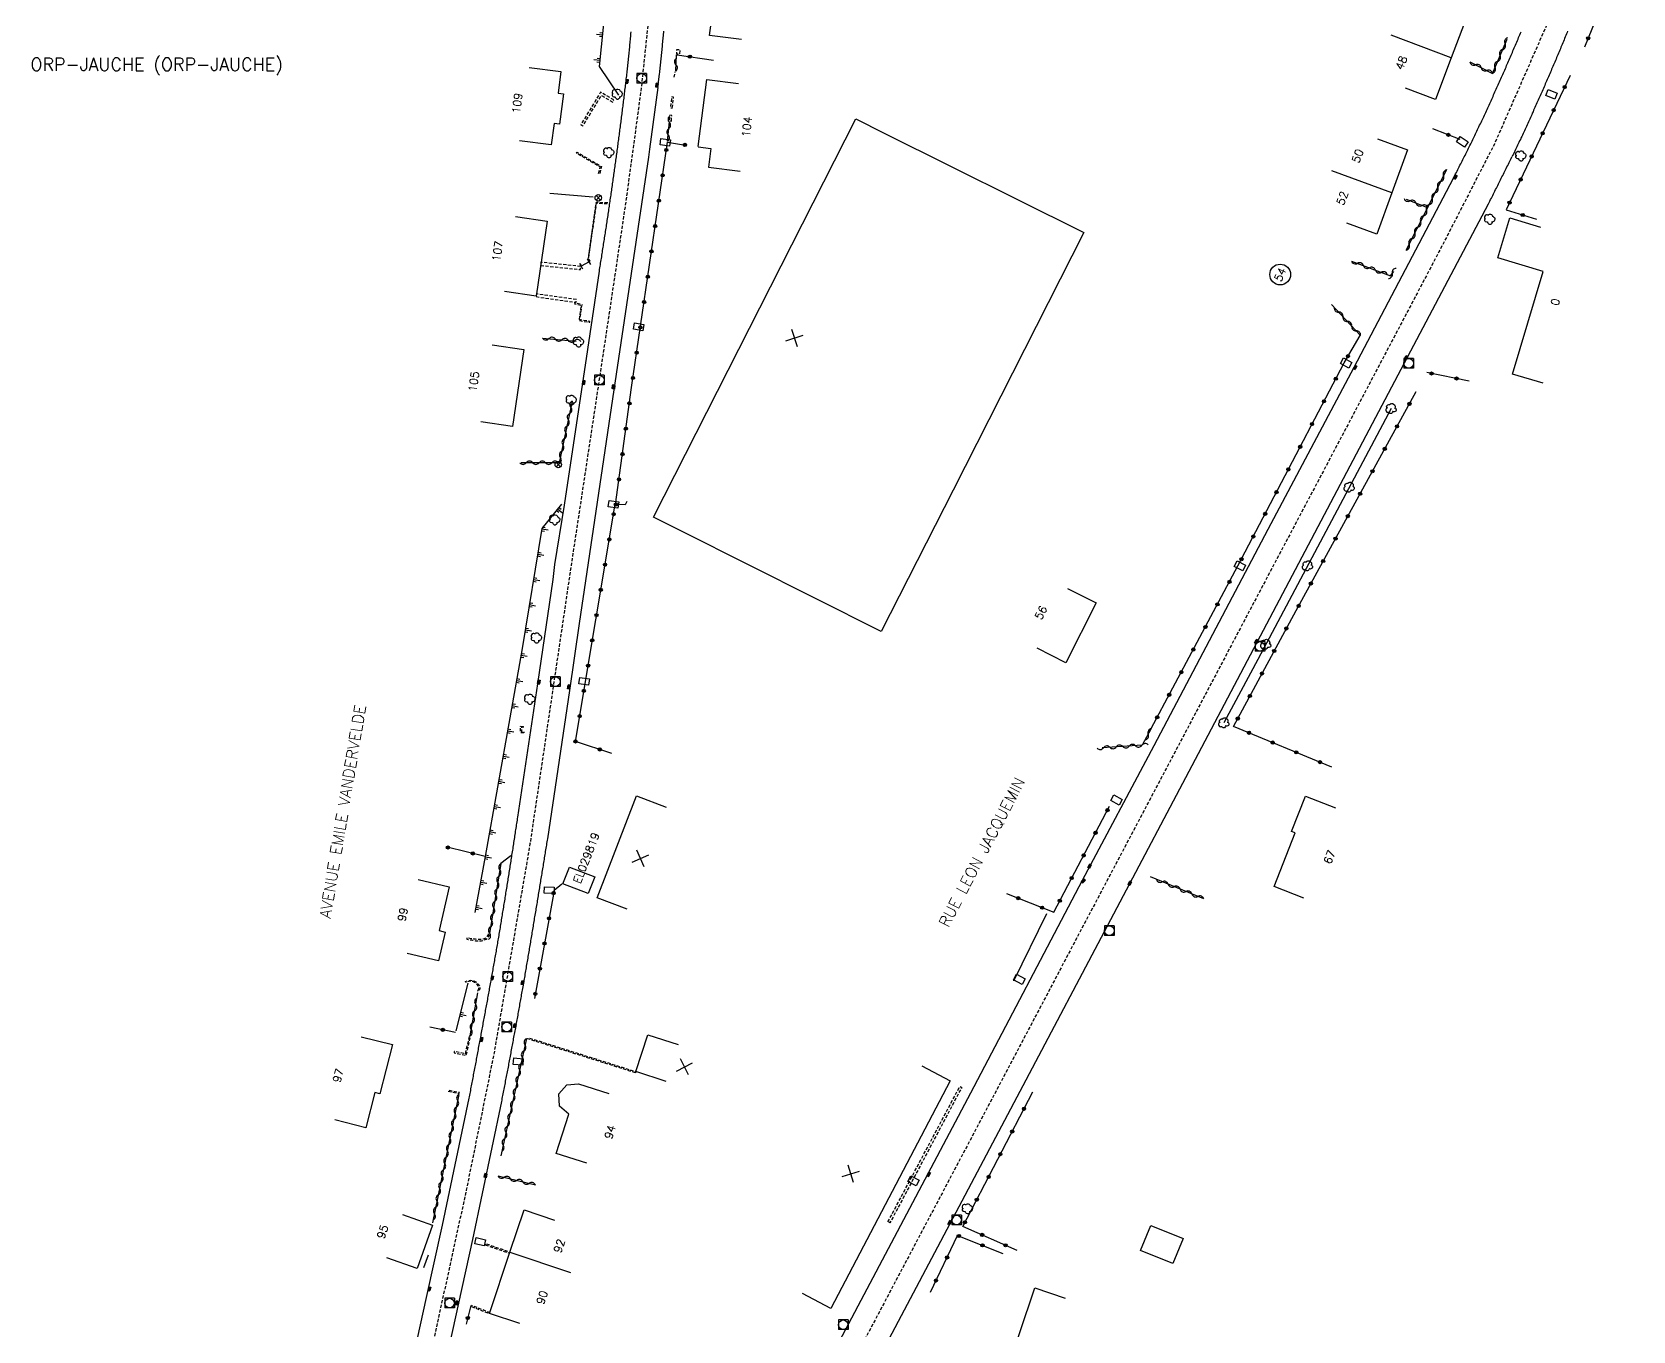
# Model space of a CAD drawing. Header units: millimetres. Extents: x 194000 to 194984, y 155000 to 155959.
# Drawn here: x 194015.9 to 194266, y 155539.6 to 155742.6 of the extents above; entities that cross this region are included whole.
import ezdxf
from ezdxf.enums import TextEntityAlignment as Align

# ---------------------------------------------------------------- set-up
doc = ezdxf.new("R2010")
doc.units = ezdxf.units.MM
doc.linetypes.add('DASHED', pattern=[0.75, 0.5, -0.25])
doc.layers.get('0').update_dxf_attribs({"linetype": 'CONTINUOUS'})
for name, color, linetype in [('W0001', 6, 'DASHED'), ('W0008', 7, 'CONTINUOUS'), ('W0017', 7, 'CONTINUOUS'), ('W0100', 7, 'CONTINUOUS'), ('W0105', 7, 'CONTINUOUS'), ('W0112', 1, 'DASHED'), ('W0211', 2, 'CONTINUOUS'), ('W0300', 7, 'CONTINUOUS'), ('W0302', 3, 'CONTINUOUS'), ('W0310', 3, 'CONTINUOUS'), ('W0322', 7, 'CONTINUOUS'), ('W0400', 7, 'CONTINUOUS'), ('W0420', 7, 'CONTINUOUS'), ('W0469', 7, 'CONTINUOUS'), ('W0980', 7, 'CONTINUOUS'), ('W0984', 7, 'CONTINUOUS'), ('W0989', 7, 'CONTINUOUS'), ('W0991', 7, 'CONTINUOUS'), ('W1102', 7, 'CONTINUOUS'), ('W1471', 7, 'CONTINUOUS')]:
    doc.layers.add(name, color=color, linetype=linetype)
doc.styles.get("Standard").update_dxf_attribs({"font": 'romans.shx', "width": 0.85})

# ---------------------------------------------------------------- blocks, each defined once
blk = doc.blocks.new('T400')
for p, q in [((-0.15, 0.3), (0.15, 0.3)), ((-0.15, -0.25), (-0.15, 0.3)), ((-0.15, 0.15), (0.15, 0.15)), ((-0.15, 0), (0.15, 0)), ((0.15, 0.3), (0.15, -0.25)), ((-0.15, -0.15), (0.15, -0.15)), ((-0.15, -0.25), (-0.15, -0.3)), ((-0.15, -0.3), (0.15, -0.3)), ((0.15, -0.3), (0.15, -0.25))]:
    blk.add_line(p, q)
blk = doc.blocks.new('T420')
for p, q in [((0.75, 0.75), (-0.75, 0.75)), ((-0.75, 0.75), (-0.75, -0.75)), ((0.75, 0.75), (0.75, -0.75)), ((0.75, -0.75), (-0.75, -0.75))]:
    blk.add_line(p, q)
blk.add_ellipse((0, 0), major_axis=(-0.53, 0.53), ratio=1, start_param=3.926991, end_param=10.210176)
blk = doc.blocks.new('T300')
for p, q in [((-0.8, 0.51), (-0.86, 0.34)), ((-0.86, 0.34), (-0.86, 0.17)), ((-0.86, 0.17), (-0.74, 0.06)), ((-0.69, 0.63), (-0.8, 0.51)), ((-0.8, -0.06), (-0.74, 0.06)), ((-0.74, 0.06), (-0.69, 0.11)), ((-0.57, 0.69), (-0.69, 0.63)), ((-0.46, 0.69), (-0.57, 0.69)), ((-0.29, 0.63), (-0.46, 0.69)), ((-0.29, 0.63), (-0.17, 0.74)), ((-0.23, 0.57), (-0.29, 0.63)), ((-0.17, 0.74), (-0.06, 0.8)), ((-0.06, 0.8), (0.06, 0.8)), ((0.06, 0.8), (0.23, 0.74)), ((0.23, 0.74), (0.34, 0.63)), ((0.34, 0.63), (0.4, 0.51)), ((0.46, 0.46), (0.34, 0.46)), ((0.4, 0.51), (0.4, 0.46)), ((0.57, 0.4), (0.46, 0.46)), ((0.57, 0.4), (0.69, 0.29)), ((0.69, 0.29), (0.74, 0.17)), ((0.74, 0.06), (0.69, -0.17)), ((0.74, 0.17), (0.74, 0.06)), ((-0.8, -0.17), (-0.8, -0.06)), ((-0.8, -0.23), (-0.8, -0.17)), ((-0.74, -0.34), (-0.8, -0.23)), ((-0.69, -0.4), (-0.74, -0.34)), ((-0.51, -0.46), (-0.69, -0.4)), ((-0.4, -0.46), (-0.51, -0.46)), ((-0.4, -0.46), (-0.34, -0.46)), ((-0.34, -0.46), (-0.34, -0.4)), ((-0.34, -0.51), (-0.34, -0.46)), ((-0.29, -0.63), (-0.34, -0.51)), ((-0.17, -0.74), (-0.29, -0.63)), ((-0.06, -0.8), (-0.17, -0.74)), ((0.06, -0.8), (-0.06, -0.8)), ((0.17, -0.74), (0.06, -0.8)), ((0.23, -0.69), (0.17, -0.74)), ((0.29, -0.46), (0.23, -0.46)), ((0.29, -0.63), (0.23, -0.69)), ((0.46, -0.4), (0.29, -0.46)), ((0.34, -0.51), (0.29, -0.63)), ((0.34, -0.51), (0.34, -0.46)), ((0.57, -0.34), (0.46, -0.4)), ((0.63, -0.29), (0.57, -0.34)), ((0.69, -0.17), (0.63, -0.29))]:
    blk.add_line(p, q)
blk = doc.blocks.new('t105o')
for p, q in [((-0.5, 0), (0.5, 0)), ((0.5, 0), (0.2, 0.1)), ((0.5, 0), (0.2, -0.1))]:
    blk.add_line(p, q)
blk = doc.blocks.new('t322o')
at = {"color": 0, "linetype": 'Continuous'}
for radius in [0.25, 0.15]:
    blk.add_circle((0, 0), radius, dxfattribs=at)
blk = doc.blocks.new('t310o')
at = {"color": 0, "linetype": 'Continuous'}
for centre, start, end in [((-0.5, 0.38), 216.8699, 323.1304), ((0.5, -0.37), 36.8699, 143.1303)]:
    blk.add_arc(centre, 0.625, start, end, dxfattribs=at)
blk = doc.blocks.new('t991o')
at = {"color": 0, "linetype": 'Continuous'}
for p, q in [((-1, 1), (1, -1)), ((-1, -1), (1, 1))]:
    blk.add_line(p, q, dxfattribs=at)
blk = doc.blocks.new('t211o')
at = {"color": 0, "linetype": 'Continuous'}
for p, q in [((-0.29, 0.5), (-0.29, 0)), ((0, 1), (0, 0)), ((0.29, 0.5), (0.29, 0))]:
    blk.add_line(p, q, dxfattribs=at)
blk = doc.blocks.new('T1471')
at = {"color": 0, "linetype": 'Continuous', "flags": 128}
blk.add_lwpolyline([(-0.75, -0.5), (-0.75, 0.5), (0.75, 0.5), (0.75, -0.5), (-0.75, -0.5)], dxfattribs=at)
blk = doc.blocks.new('T469')
at = {"color": 0, "linetype": 'Continuous', "flags": 128}
for points in [[(-0.35, 0.35), (0.35, -0.35)], [(-0.35, -0.35), (0.35, 0.35)]]:
    blk.add_lwpolyline(points, dxfattribs=at)
at = {"color": 0, "linetype": 'Continuous'}
blk.add_circle((0, 0), 0.5, dxfattribs=at)

msp = doc.modelspace()

# ---------------------------------------------------------------- linework, layer by layer
at = {"layer": 'W0001', "flags": 128}
for points in [[(194114.97, 155834.21), (194115.06, 155807.56), (194114.33, 155782.13), (194113.16, 155757.04), (194112.27, 155745.54), (194111.08, 155734.02), (194108.65, 155716.13), (194105.28, 155693.56), (194100.07, 155659.06), (194093.67, 155615.71), (194088.06, 155583.07), (194083.71, 155561.6), (194079.33, 155541.49), (194074.26, 155518.37), (194070.07, 155499.68), (194065.74, 155480.15), (194063.26, 155468.81), (194061.68, 155459.19), (194060.98, 155451.22), (194060.85, 155441.14), (194061.33, 155428.28), (194062.07, 155411.5), (194063.49, 155405.24)], [(194265.99, 155783.45), (194260.37, 155765.12), (194257.36, 155756.24), (194253.18, 155745.22), (194244.34, 155725.07), (194235.68, 155708.23), (194221.07, 155680.51), (194210.3, 155660.15), (194193.42, 155628.16), (194179.31, 155601.44), (194168.76, 155581.41), (194156.34, 155557.91), (194142.82, 155532.33), (194132.17, 155512.17), (194123.11, 155494.99), (194111.13, 155472.27), (194102.04, 155455.05), (194092.89, 155437.74), (194085.87, 155424.48), (194078.93, 155411.25)]]:
    msp.add_lwpolyline(points, dxfattribs=at)
at = {"layer": 'W0008', "flags": 128}
for points in [[(194109.43, 155742.6), (194109.4, 155742.36), (194109.38, 155742.11), (194109.36, 155741.86), (194109.33, 155741.62), (194109.31, 155741.37), (194109.29, 155741.13), (194109.27, 155740.88), (194109.24, 155740.63), (194109.22, 155740.39), (194109.2, 155740.14), (194109.17, 155739.9), (194109.15, 155739.65), (194109.12, 155739.4), (194109.1, 155739.16), (194109.08, 155738.91), (194109.05, 155738.67), (194109.03, 155738.42), (194109, 155738.17), (194108.98, 155737.93), (194108.95, 155737.68), (194108.92, 155737.44), (194108.9, 155737.19), (194108.87, 155736.94), (194108.84, 155736.7), (194108.82, 155736.45), (194108.79, 155736.21), (194108.76, 155735.96), (194108.73, 155735.72), (194108.7, 155735.47), (194108.67, 155735.23), (194108.64, 155734.98), (194108.62, 155734.73), (194108.59, 155734.48), (194108.56, 155734.23), (194108.52, 155733.98), (194108.49, 155733.73), (194108.46, 155733.48), (194108.43, 155733.24), (194108.4, 155732.99), (194108.37, 155732.74), (194108.34, 155732.49), (194108.31, 155732.24), (194108.28, 155731.99), (194108.25, 155731.75), (194108.22, 155731.5), (194108.19, 155731.25), (194108.16, 155731), (194108.13, 155730.75), (194108.09, 155730.5), (194108.06, 155730.25), (194108.03, 155730.01), (194108, 155729.76), (194107.97, 155729.51), (194107.94, 155729.26), (194107.91, 155729.01), (194107.87, 155728.76), (194107.84, 155728.52), (194107.81, 155728.27), (194107.78, 155728.02), (194107.74, 155727.77), (194107.71, 155727.52), (194107.68, 155727.27), (194107.65, 155727.03), (194107.62, 155726.78), (194107.58, 155726.53), (194107.55, 155726.28), (194107.52, 155726.03), (194107.48, 155725.78), (194107.45, 155725.54), (194107.42, 155725.29), (194107.39, 155725.04), (194107.35, 155724.79), (194107.32, 155724.54), (194107.29, 155724.3), (194107.25, 155724.05), (194107.22, 155723.8), (194107.18, 155723.55), (194107.15, 155723.3), (194107.12, 155723.05), (194107.08, 155722.81), (194107.05, 155722.56), (194107.02, 155722.31), (194106.98, 155722.06), (194106.95, 155721.81), (194106.91, 155721.57), (194106.88, 155721.32), (194106.84, 155721.07), (194106.81, 155720.82), (194106.77, 155720.57), (194106.74, 155720.33), (194106.7, 155720.08), (194106.67, 155719.83), (194106.64, 155719.58), (194106.6, 155719.33), (194106.56, 155719.09), (194106.53, 155718.84), (194106.49, 155718.59), (194106.46, 155718.34), (194106.42, 155718.09), (194106.39, 155717.85), (194106.35, 155717.6), (194106.32, 155717.35), (194106.28, 155717.1), (194106.24, 155716.86), (194106.21, 155716.61), (194106.17, 155716.36), (194106.14, 155716.11), (194106.1, 155715.86), (194106.06, 155715.62), (194106.03, 155715.37), (194105.99, 155715.12), (194105.95, 155714.87), (194105.92, 155714.63), (194105.88, 155714.38), (194105.84, 155714.13), (194105.81, 155713.88), (194105.77, 155713.64), (194105.73, 155713.39), (194105.7, 155713.14), (194105.66, 155712.89), (194105.62, 155712.64), (194105.58, 155712.4), (194105.55, 155712.15), (194105.51, 155711.9), (194105.47, 155711.65), (194105.43, 155711.41), (194105.4, 155711.16), (194105.36, 155710.91), (194105.32, 155710.66), (194105.28, 155710.42), (194105.24, 155710.17), (194105.21, 155709.92), (194105.17, 155709.67), (194105.13, 155709.43), (194105.09, 155709.18), (194105.05, 155708.93), (194105.01, 155708.68), (194104.97, 155708.44), (194104.94, 155708.19), (194104.9, 155707.94), (194104.86, 155707.69), (194104.82, 155707.45), (194104.78, 155707.2), (194104.74, 155706.95), (194104.7, 155706.71), (194104.66, 155706.46), (194104.62, 155706.21), (194104.58, 155705.96), (194104.54, 155705.72), (194104.5, 155705.47), (194104.46, 155705.22), (194102.67, 155692.99), (194099, 155668.62), (194097.49, 155659.39), (194097.26, 155657.02), (194094.83, 155640.75), (194091.72, 155619.91), (194091.68, 155619.67), (194091.65, 155619.42), (194091.61, 155619.17), (194091.57, 155618.92), (194091.53, 155618.68), (194091.5, 155618.43), (194091.46, 155618.18), (194091.42, 155617.94), (194091.38, 155617.69), (194091.35, 155617.44), (194091.31, 155617.19), (194091.27, 155616.95), (194091.23, 155616.7), (194091.2, 155616.45), (194091.16, 155616.21), (194091.12, 155615.96), (194091.08, 155615.71), (194091.04, 155615.47), (194091, 155615.22), (194090.97, 155614.97), (194090.93, 155614.72), (194090.89, 155614.48), (194090.85, 155614.23), (194090.81, 155613.98), (194090.77, 155613.74), (194090.74, 155613.49), (194090.7, 155613.24), (194090.66, 155613), (194090.62, 155612.75), (194090.58, 155612.5), (194090.54, 155612.25), (194090.5, 155612.01), (194090.46, 155611.76), (194090.43, 155611.51), (194090.39, 155611.27), (194090.35, 155611.02), (194090.31, 155610.77), (194090.27, 155610.53), (194090.23, 155610.28), (194090.19, 155610.03), (194090.15, 155609.79), (194090.11, 155609.54), (194090.07, 155609.29), (194090.03, 155609.04), (194089.99, 155608.8), (194089.95, 155608.55), (194089.91, 155608.3), (194089.87, 155608.06), (194089.84, 155607.81), (194089.8, 155607.56), (194089.76, 155607.32), (194089.72, 155607.07), (194089.68, 155606.82), (194089.64, 155606.58), (194089.6, 155606.33), (194089.56, 155606.08), (194089.51, 155605.84), (194089.47, 155605.59), (194089.43, 155605.34), (194089.39, 155605.1), (194089.35, 155604.85), (194089.31, 155604.6), (194089.27, 155604.36), (194089.23, 155604.11), (194089.19, 155603.86), (194089.15, 155603.62), (194089.11, 155603.37), (194089.07, 155603.12), (194089.03, 155602.88), (194088.99, 155602.63), (194088.95, 155602.38), (194088.91, 155602.14), (194088.86, 155601.89), (194088.82, 155601.64), (194088.78, 155601.4), (194088.74, 155601.15), (194088.7, 155600.91), (194088.66, 155600.66), (194088.62, 155600.42), (194088.58, 155600.18), (194088.54, 155599.93), (194088.49, 155599.69), (194088.45, 155599.45), (194088.41, 155599.2), (194088.37, 155598.96), (194088.32, 155598.72), (194088.28, 155598.48), (194088.24, 155598.23), (194088.2, 155597.99), (194088.15, 155597.75), (194088.11, 155597.5), (194088.07, 155597.26), (194088.02, 155597.02), (194087.98, 155596.78), (194087.94, 155596.53), (194087.89, 155596.29), (194087.85, 155596.05), (194087.81, 155595.8), (194087.76, 155595.56), (194087.72, 155595.32), (194087.67, 155595.08), (194087.63, 155594.83), (194087.59, 155594.59), (194087.54, 155594.34), (194087.5, 155594.1), (194087.45, 155593.85), (194087.41, 155593.61), (194087.36, 155593.36), (194087.32, 155593.12), (194087.28, 155592.87), (194087.23, 155592.63), (194087.19, 155592.38), (194087.14, 155592.14), (194087.1, 155591.89), (194087.05, 155591.65), (194087.01, 155591.4), (194086.96, 155591.16), (194086.92, 155590.91), (194086.87, 155590.67), (194086.83, 155590.42), (194086.78, 155590.18), (194086.74, 155589.93), (194086.69, 155589.69), (194086.65, 155589.44), (194086.6, 155589.2), (194086.56, 155588.95), (194086.51, 155588.71), (194086.47, 155588.46), (194086.42, 155588.22), (194086.38, 155587.97), (194086.33, 155587.73), (194086.29, 155587.48), (194086.24, 155587.24), (194086.2, 155586.99), (194086.15, 155586.75), (194086.11, 155586.5), (194086.06, 155586.26), (194086.01, 155586.01), (194085.97, 155585.77), (194085.92, 155585.52), (194085.88, 155585.28), (194085.83, 155585.03), (194085.79, 155584.79), (194085.74, 155584.54), (194085.7, 155584.3), (194085.65, 155584.05), (194085.6, 155583.81), (194085.56, 155583.56), (194085.51, 155583.32), (194085.47, 155583.07), (194085.42, 155582.83), (194085.38, 155582.58), (194085.33, 155582.34), (194085.28, 155582.09), (194085.24, 155581.85), (194085.19, 155581.6), (194085.15, 155581.36), (194085.1, 155581.11), (194085.05, 155580.87), (194085.01, 155580.62), (194084.96, 155580.38), (194084.91, 155580.13), (194084.87, 155579.89), (194084.82, 155579.64), (194084.78, 155579.4), (194084.73, 155579.15), (194084.68, 155578.91), (194084.64, 155578.67), (194084.59, 155578.42), (194084.54, 155578.18), (194084.5, 155577.93), (194084.45, 155577.69), (194084.4, 155577.44), (194084.36, 155577.2), (194084.31, 155576.95), (194084.26, 155576.71), (194084.22, 155576.46), (194084.17, 155576.22), (194084.12, 155575.97), (194079.97, 155556.15), (194077.44, 155544.83), (194069.65, 155509.29)], [(194113.64, 155733.9), (194113.91, 155736.02), (194113.94, 155736.26), (194113.96, 155736.51), (194113.99, 155736.76), (194114.02, 155737.01), (194114.04, 155737.26), (194114.07, 155737.5), (194114.1, 155737.75), (194114.12, 155738), (194114.15, 155738.25), (194114.17, 155738.5), (194114.2, 155738.74), (194114.22, 155738.99), (194114.25, 155739.24), (194114.27, 155739.49), (194114.3, 155739.74), (194114.32, 155739.99), (194114.35, 155740.23), (194114.37, 155740.48), (194114.4, 155740.73), (194114.42, 155740.98), (194114.45, 155741.23), (194114.47, 155741.48), (194114.5, 155741.72), (194114.52, 155741.97), (194114.54, 155742.22), (194114.57, 155742.47), (194114.59, 155742.72)], [(194133.17, 155521.21), (194143.02, 155539.9), (194162.55, 155576.82), (194180.01, 155610.03), (194191.17, 155631.11), (194208.99, 155664.9), (194222.43, 155690.22), (194237.93, 155719.75), (194238.05, 155719.97), (194238.16, 155720.19), (194238.28, 155720.41), (194238.39, 155720.63), (194238.51, 155720.85), (194238.62, 155721.07), (194238.73, 155721.29), (194238.85, 155721.52), (194238.96, 155721.74), (194239.07, 155721.96), (194239.19, 155722.18), (194239.3, 155722.4), (194239.41, 155722.63), (194239.52, 155722.85), (194239.63, 155723.07), (194239.75, 155723.29), (194239.86, 155723.52), (194239.97, 155723.74), (194240.08, 155723.96), (194240.19, 155724.18), (194240.3, 155724.41), (194240.41, 155724.63), (194240.52, 155724.85), (194240.63, 155725.08), (194240.74, 155725.3), (194240.85, 155725.52), (194240.96, 155725.75), (194241.07, 155725.97), (194241.17, 155726.2), (194241.28, 155726.42), (194241.39, 155726.64), (194241.5, 155726.87), (194241.61, 155727.09), (194241.71, 155727.32), (194241.82, 155727.54), (194241.93, 155727.77), (194242.03, 155727.99), (194242.14, 155728.22), (194242.25, 155728.44), (194242.35, 155728.67), (194242.46, 155728.89), (194242.56, 155729.12), (194242.67, 155729.34), (194242.77, 155729.57), (194242.88, 155729.79), (194242.98, 155730.02), (194243.09, 155730.25), (194243.19, 155730.47), (194243.29, 155730.7), (194243.4, 155730.92), (194243.5, 155731.15), (194243.6, 155731.38), (194243.71, 155731.61), (194243.81, 155731.83), (194243.91, 155732.06), (194244.02, 155732.29), (194244.12, 155732.52), (194244.22, 155732.75), (194244.32, 155732.97), (194244.43, 155733.2), (194244.53, 155733.43), (194244.63, 155733.66), (194244.73, 155733.89), (194244.84, 155734.12), (194244.94, 155734.34), (194245.04, 155734.57), (194245.14, 155734.8), (194245.24, 155735.03), (194245.34, 155735.26), (194245.45, 155735.49), (194245.55, 155735.72), (194245.65, 155735.94), (194245.75, 155736.17), (194245.85, 155736.4), (194245.95, 155736.63), (194246.05, 155736.86), (194246.15, 155737.09), (194246.25, 155737.32), (194246.35, 155737.55), (194246.45, 155737.78), (194246.55, 155738.01), (194246.65, 155738.24), (194246.75, 155738.47), (194246.85, 155738.7), (194246.95, 155738.93), (194247.05, 155739.16), (194247.14, 155739.39), (194247.24, 155739.62), (194247.34, 155739.85), (194247.44, 155740.08), (194247.54, 155740.31), (194247.64, 155740.54), (194247.73, 155740.77), (194247.83, 155741), (194247.93, 155741.23), (194248.03, 155741.46), (194248.12, 155741.69), (194248.22, 155741.92), (194248.32, 155742.15), (194248.41, 155742.38), (194248.51, 155742.61)], [(194255.78, 155742.72), (194255.69, 155742.49), (194255.59, 155742.26), (194255.5, 155742.03), (194255.41, 155741.8), (194255.31, 155741.57), (194255.22, 155741.34), (194255.12, 155741.11), (194255.02, 155740.87), (194254.93, 155740.64), (194254.83, 155740.41), (194254.74, 155740.18), (194254.64, 155739.95), (194254.55, 155739.72), (194254.45, 155739.49), (194254.35, 155739.26), (194254.26, 155739.03), (194254.16, 155738.8), (194254.06, 155738.57), (194253.96, 155738.34), (194253.87, 155738.11), (194253.77, 155737.88), (194253.67, 155737.65), (194253.57, 155737.42), (194253.48, 155737.19), (194253.38, 155736.96), (194253.28, 155736.74), (194253.18, 155736.51), (194253.08, 155736.28), (194252.98, 155736.05), (194252.88, 155735.82), (194252.78, 155735.59), (194252.69, 155735.36), (194252.59, 155735.13), (194252.49, 155734.9), (194252.39, 155734.67), (194252.29, 155734.45), (194252.19, 155734.22), (194252.09, 155733.99), (194251.99, 155733.76), (194251.89, 155733.53), (194251.79, 155733.3), (194251.69, 155733.07), (194251.58, 155732.85), (194251.48, 155732.62), (194251.38, 155732.39), (194251.28, 155732.16), (194251.18, 155731.93), (194251.08, 155731.71), (194250.98, 155731.48), (194250.88, 155731.25), (194250.77, 155731.02), (194250.67, 155730.79), (194250.57, 155730.57), (194250.47, 155730.34), (194250.37, 155730.11), (194250.26, 155729.88), (194250.16, 155729.65), (194250.06, 155729.43), (194249.96, 155729.2), (194249.85, 155728.97), (194249.75, 155728.74), (194249.65, 155728.52), (194249.55, 155728.29), (194249.44, 155728.06), (194249.34, 155727.83), (194249.24, 155727.6), (194249.13, 155727.37), (194249.03, 155727.15), (194248.92, 155726.92), (194248.81, 155726.69), (194248.71, 155726.46), (194248.6, 155726.23), (194248.49, 155726), (194248.39, 155725.78), (194248.28, 155725.55), (194248.17, 155725.32), (194248.06, 155725.09), (194247.95, 155724.87), (194247.85, 155724.64), (194247.74, 155724.41), (194247.63, 155724.19), (194247.52, 155723.96), (194247.41, 155723.73), (194247.3, 155723.51), (194247.18, 155723.28), (194247.07, 155723.06)], [(194113.63, 155733.9), (194112.34, 155724.24), (194112.18, 155723.04), (194106.79, 155686.65), (194101.37, 155650.15), (194099.83, 155639.7), (194096.4, 155616.53), (194096.36, 155616.28), (194096.32, 155616.04), (194096.27, 155615.79), (194096.23, 155615.54), (194096.19, 155615.29), (194096.15, 155615.04), (194096.11, 155614.79), (194096.07, 155614.54), (194096.03, 155614.29), (194095.99, 155614.05), (194095.95, 155613.8), (194095.91, 155613.55), (194095.87, 155613.3), (194095.83, 155613.05), (194095.79, 155612.8), (194095.75, 155612.55), (194095.71, 155612.31), (194095.67, 155612.06), (194095.63, 155611.81), (194095.58, 155611.56), (194095.54, 155611.31), (194095.5, 155611.06), (194095.46, 155610.81), (194095.42, 155610.57), (194095.38, 155610.32), (194095.34, 155610.07), (194095.3, 155609.82), (194095.26, 155609.57), (194095.22, 155609.32), (194095.18, 155609.07), (194095.14, 155608.83), (194095.09, 155608.58), (194095.05, 155608.33), (194095.01, 155608.08), (194094.97, 155607.83), (194094.93, 155607.58), (194094.89, 155607.33), (194094.85, 155607.09), (194094.81, 155606.84), (194094.77, 155606.59), (194094.72, 155606.34), (194094.68, 155606.09), (194094.64, 155605.84), (194094.6, 155605.59), (194094.56, 155605.35), (194094.52, 155605.1), (194094.48, 155604.85), (194094.44, 155604.6), (194094.39, 155604.35), (194094.35, 155604.1), (194094.31, 155603.85), (194094.27, 155603.61), (194094.23, 155603.36), (194094.19, 155603.11), (194094.15, 155602.86), (194094.1, 155602.61), (194094.06, 155602.36), (194094.02, 155602.11), (194093.98, 155601.86), (194093.94, 155601.61), (194093.9, 155601.36), (194093.86, 155601.11), (194093.81, 155600.86), (194093.77, 155600.61), (194093.73, 155600.36), (194093.69, 155600.11), (194093.65, 155599.86), (194093.61, 155599.61), (194093.57, 155599.36), (194093.52, 155599.11), (194093.48, 155598.87), (194093.44, 155598.62), (194093.4, 155598.37), (194093.36, 155598.12), (194093.32, 155597.87), (194093.27, 155597.62), (194093.23, 155597.37), (194093.19, 155597.12), (194093.15, 155596.87), (194093.1, 155596.62), (194093.06, 155596.37), (194093.02, 155596.12), (194092.98, 155595.87), (194092.93, 155595.62), (194092.89, 155595.37), (194092.85, 155595.12), (194092.8, 155594.87), (194092.76, 155594.62), (194092.72, 155594.37), (194092.67, 155594.12), (194092.63, 155593.88), (194092.59, 155593.63), (194092.54, 155593.38), (194092.5, 155593.13), (194092.45, 155592.89), (194092.41, 155592.64), (194092.37, 155592.4), (194092.32, 155592.15), (194092.28, 155591.9), (194092.24, 155591.66), (194092.19, 155591.41), (194092.15, 155591.17), (194092.1, 155590.92), (194092.06, 155590.68), (194092.01, 155590.43), (194091.97, 155590.18), (194091.92, 155589.94), (194091.88, 155589.69), (194091.84, 155589.45), (194091.79, 155589.2), (194091.75, 155588.95), (194091.7, 155588.71), (194091.66, 155588.46), (194091.61, 155588.22), (194091.57, 155587.97), (194091.52, 155587.73), (194091.48, 155587.48), (194091.43, 155587.23), (194091.39, 155586.99), (194091.34, 155586.74), (194091.3, 155586.5), (194091.25, 155586.25), (194091.21, 155586.01), (194091.16, 155585.76), (194091.12, 155585.52), (194091.07, 155585.27), (194091.02, 155585.02), (194090.98, 155584.78), (194090.93, 155584.53), (194090.89, 155584.29), (194090.84, 155584.04), (194090.8, 155583.8), (194090.75, 155583.55), (194090.7, 155583.31), (194090.66, 155583.06), (194090.61, 155582.81), (194090.57, 155582.57), (194090.52, 155582.32), (194090.47, 155582.08), (194090.43, 155581.83), (194090.38, 155581.59), (194090.33, 155581.34), (194090.29, 155581.1), (194090.24, 155580.85), (194090.19, 155580.6), (194090.15, 155580.36), (194090.1, 155580.11), (194090.05, 155579.87), (194090.01, 155579.62), (194089.96, 155579.38), (194089.91, 155579.13), (194089.87, 155578.89), (194089.82, 155578.64), (194089.77, 155578.4), (194089.73, 155578.15), (194089.68, 155577.91), (194089.63, 155577.66), (194089.58, 155577.42), (194089.54, 155577.17), (194089.49, 155576.92), (194089.44, 155576.68), (194089.39, 155576.43), (194089.35, 155576.19), (194089.3, 155575.94), (194089.25, 155575.7), (194089.2, 155575.45), (194084.7, 155553.89), (194082.49, 155543.95), (194071.96, 155496.03)], [(194149.34, 155537.5), (194170.73, 155577.96), (194198.11, 155629.83), (194207.3, 155647.24), (194230.31, 155690.87), (194243.42, 155715.72), (194243.53, 155715.94), (194243.64, 155716.16), (194243.75, 155716.38), (194243.86, 155716.6), (194243.97, 155716.83), (194244.08, 155717.05), (194244.2, 155717.27), (194244.31, 155717.49), (194244.42, 155717.72), (194244.53, 155717.94), (194244.64, 155718.16), (194244.75, 155718.38), (194244.86, 155718.6), (194244.97, 155718.83), (194245.08, 155719.05), (194245.19, 155719.27), (194245.3, 155719.49), (194245.41, 155719.72), (194245.52, 155719.94), (194245.64, 155720.16), (194245.75, 155720.38), (194245.86, 155720.61), (194245.97, 155720.83), (194246.08, 155721.05), (194246.19, 155721.27), (194246.3, 155721.49), (194246.41, 155721.72), (194246.52, 155721.94), (194246.63, 155722.16), (194246.74, 155722.38), (194246.85, 155722.61), (194246.97, 155722.83), (194247.08, 155723.05)]]:
    msp.add_lwpolyline(points, dxfattribs=at)
at = {"layer": 'W0017', "flags": 128}
msp.add_lwpolyline([(194077.74, 155551.47), (194077.05, 155549.46)], dxfattribs=at)
at = {"layer": 'W0100', "flags": 128}
for points in [[(194126.7, 155741.39), (194121.74, 155742.04), (194122.66, 155748.98), (194123.58, 155756.1), (194128.54, 155755.46)], [(194235.38, 155746.87), (194240.06, 155745.11), (194237.59, 155738.55), (194235.12, 155732.01), (194230.44, 155733.78)], [(194093.54, 155737.03), (194098.49, 155736.38), (194098.05, 155733.02), (194098.92, 155732.91), (194098.3, 155728.15), (194097.43, 155728.27), (194096.99, 155724.93), (194092.04, 155725.58)], [(194119.94, 155724.68), (194121.29, 155735.16), (194126.25, 155734.52)], [(194117.43, 155664.52), (194112.97, 155666.79), (194144.56, 155729.03), (194149.02, 155726.77)], [(194119.93, 155724.65), (194121.93, 155724.38), (194121.57, 155721.43), (194126.53, 155720.81)], [(194226.08, 155725.88), (194230.78, 155724.17), (194228.32, 155717.44), (194225.97, 155711.01), (194221.28, 155712.72)], [(194091.41, 155713.73), (194096.35, 155713.01), (194094.64, 155701.32), (194089.7, 155702.05)], [(194251.94, 155687.69), (194247.15, 155689.12), (194251.94, 155705.15), (194244.87, 155707.27), (194246.74, 155713.53), (194251.54, 155712.1)], [(194102.93, 155706.68), (194101.69, 155705.96)], [(194087.77, 155693.67), (194092.71, 155692.95), (194090.95, 155680.93), (194086, 155681.66)], [(194177.63, 155655.62), (194182.1, 155653.37), (194177.38, 155644.02), (194172.92, 155646.28)], [(194108.83, 155605.51), (194104.16, 155607.31), (194110.3, 155623.25), (194114.97, 155621.46)], [(194214.56, 155607.22), (194209.91, 155609.05), (194213.23, 155617.46), (194212.66, 155617.68), (194214.84, 155623.19), (194219.49, 155621.35)], [(194076.2, 155610.14), (194081.06, 155609), (194079.46, 155602.18), (194080.41, 155601.93), (194079.37, 155597.47), (194074.5, 155598.61)], [(194067.32, 155585.58), (194072.17, 155584.36), (194070.23, 155576.66), (194069.44, 155576.86), (194068.05, 155571.38), (194063.21, 155572.6)], [(194114.97, 155578.6), (194110.21, 155580.14), (194112.07, 155585.91), (194116.83, 155584.37)], [(194154.9, 155581.04), (194159.33, 155578.72), (194140.69, 155543.15), (194136.26, 155545.47)], [(194102.55, 155565.84), (194097.78, 155567.36), (194099.73, 155573.49), (194098.29, 155574.75), (194098.19, 155576.67), (194099.43, 155578.1), (194101.23, 155578.25), (194105.99, 155576.74)], [(194073.74, 155557.82), (194078.44, 155556.14), (194076.04, 155549.39), (194071.33, 155551.07)], [(194092.1, 155540.78), (194087.35, 155542.36), (194090.53, 155551.93), (194092.78, 155558.55), (194097.51, 155556.94)], [(194172.42, 155530.33), (194167.68, 155531.93), (194172.53, 155546.34), (194177.27, 155544.75)]]:
    msp.add_lwpolyline(points, dxfattribs=at)
at = {"layer": 'W0100'}
for points in [[(194149.02, 155726.77), (194180.22, 155711.24), (194159.78, 155671)], [(194159.78, 155671), (194148.54, 155648.88), (194117.43, 155664.52)], [(194190.65, 155556.12), (194195.7, 155554.06), (194194.11, 155550.15), (194189.06, 155552.21), (194190.65, 155556.12)]]:
    msp.add_lwpolyline(points, dxfattribs=at)
at = {"layer": 'W0100', "flags": 128}
msp.add_lwpolyline([(194099.82, 155612.11), (194103.78, 155610.6), (194102.77, 155607.95), (194098.8, 155609.49)], close=True, dxfattribs=at)
at = {"layer": 'W0112', "flags": 128}
for points in [[(194117.1, 155739.16), (194117.11, 155739.77), (194116.58, 155739.78), (194116.57, 155739.17)], [(194106.77, 155731.95), (194104.69, 155733.16), (194101.64, 155728.11), (194101.95, 155727.93), (194104.82, 155732.66), (194106.59, 155731.63)], [(194115.91, 155730.69), (194116.09, 155732.39), (194115.81, 155732.42), (194115.62, 155730.72)], [(194115.76, 155728.66), (194115.83, 155729.54), (194115.5, 155729.57), (194115.42, 155728.68)], [(194104.4, 155720.47), (194104.62, 155721.48), (194100.93, 155723.63), (194101.02, 155723.78), (194104.82, 155721.57), (194104.58, 155720.43)], [(194105.82, 155715.87), (194103.99, 155715.94), (194102.72, 155707.09), (194102.97, 155706.69), (194103.06, 155706.75), (194102.83, 155707.11), (194104.08, 155715.83), (194105.81, 155715.76)], [(194101.6, 155705.95), (194095.39, 155706.59), (194095.34, 155706.09), (194101.55, 155705.45)], [(194094.63, 155701.22), (194100.88, 155700.34), (194100.93, 155700.76), (194094.69, 155701.64)], [(194100.72, 155700.31), (194100.64, 155700.09), (194101.66, 155699.86), (194101.32, 155697.5), (194103, 155697.22), (194103.03, 155697.35), (194101.47, 155697.61), (194101.81, 155699.97), (194100.82, 155700.18), (194100.85, 155700.26)], [(194092.73, 155633.08), (194092.19, 155633.1), (194092.21, 155634.1), (194092.75, 155634.07), (194092.75, 155633.94), (194092.34, 155633.96), (194092.33, 155633.23), (194092.73, 155633.22)], [(194087.16, 155601.67), (194087.09, 155601.45), (194086.99, 155601.28), (194086.86, 155601.13), (194086.7, 155601), (194086.51, 155600.9), (194086.31, 155600.84), (194086.09, 155600.8), (194085.85, 155600.79), (194085.62, 155600.78), (194085.4, 155600.78), (194085.18, 155600.81), (194084.95, 155600.84), (194084.72, 155600.88), (194084.49, 155600.91), (194084.27, 155600.94), (194084.05, 155600.98), (194083.82, 155601.01), (194083.79, 155600.81), (194084.02, 155600.77), (194084.24, 155600.74), (194084.46, 155600.71), (194084.69, 155600.68), (194084.92, 155600.64), (194085.15, 155600.6), (194085.38, 155600.58), (194085.62, 155600.57), (194085.87, 155600.58), (194086.11, 155600.6), (194086.36, 155600.64), (194086.59, 155600.71), (194086.82, 155600.83), (194087.01, 155600.98), (194087.16, 155601.16), (194087.28, 155601.37), (194087.36, 155601.6)], [(194085.53, 155592.74), (194085.64, 155592.98), (194085.68, 155593.18), (194085.66, 155593.37), (194085.58, 155593.56), (194085.43, 155593.76), (194085.24, 155593.94), (194085.03, 155594.09), (194084.83, 155594.19), (194084.62, 155594.25), (194084.4, 155594.26), (194084.17, 155594.24), (194083.93, 155594.18), (194083.67, 155594.07), (194083.61, 155594.21), (194083.88, 155594.33), (194084.14, 155594.4), (194084.4, 155594.42), (194084.64, 155594.4), (194084.88, 155594.33), (194085.11, 155594.22), (194085.33, 155594.07), (194085.55, 155593.86), (194085.72, 155593.64), (194085.81, 155593.41), (194085.84, 155593.17), (194085.79, 155592.93), (194085.68, 155592.68)], [(194084.15, 155585.63), (194083.56, 155582.91), (194081.85, 155583.28), (194081.81, 155583.09), (194083.71, 155582.68), (194084.34, 155585.59)], [(194110.15, 155579.95), (194093.36, 155585.25), (194093.42, 155585.44), (194110.21, 155580.14)], [(194080.91, 155577.1), (194082.62, 155576.75), (194082.64, 155576.87), (194080.93, 155577.22)], [(194149.6, 155556.67), (194160.83, 155577.85), (194161.13, 155577.68), (194149.91, 155556.5)], [(194086.67, 155553.07), (194090.47, 155551.77), (194090.53, 155551.93), (194086.73, 155553.23)], [(194084.52, 155543.44), (194087.3, 155542.35), (194087.36, 155542.5), (194084.58, 155543.6)]]:
    msp.add_lwpolyline(points, close=True, dxfattribs=at)
msp.add_lwpolyline([(194116.22, 155735.49), (194116.35, 155736.35)], dxfattribs=at)
at = {"layer": 'W0211', "flags": 128}
for points in [[(194107.56, 155732.69), (194104.54, 155737.16)], [(194098.58, 155668.82), (194095.53, 155665), (194092.44, 155646.25), (194086.69, 155613.77), (194085.06, 155605.01)], [(194090.67, 155613.83), (194089.12, 155612.65)], [(194083.94, 155593.94), (194082.08, 155586.52)]]:
    msp.add_lwpolyline(points, dxfattribs=at)
at = {"layer": 'W0302', "flags": 128}
for points in [[(194104.54, 155737.17), (194107.04, 155761.83)], [(194096.76, 155717.39), (194103.54, 155716.83)], [(194202.12, 155634.67), (194207.42, 155644.6), (194228.24, 155683.78)], [(194169.26, 155594.31), (194174.42, 155604.85)]]:
    msp.add_lwpolyline(points, dxfattribs=at)
at = {"layer": 'W0310', "flags": 128}
for points in [[(194240.5, 155737.91), (194244.03, 155736.1), (194246.32, 155741.46)], [(194116.45, 155736.45), (194116.54, 155738.99)], [(194115.16, 155725.49), (194115.46, 155728.56)], [(194230.55, 155708.5), (194233.94, 155715.15), (194236.92, 155721.14)], [(194233.95, 155715.12), (194230.63, 155716.41)], [(194221.99, 155706.78), (194228.1, 155704.48), (194228.63, 155705.16)], [(194223.41, 155695.16), (194218.91, 155699.99)], [(194095.64, 155694.74), (194100.88, 155694.29)], [(194100.25, 155684.91), (194098.24, 155675.27), (194092.28, 155675.27)], [(194190.73, 155633.73), (194189.3, 155631.13), (194183.07, 155630.74)], [(194089.12, 155612.64), (194087.34, 155601.74)], [(194198.92, 155607.13), (194190.63, 155610.56)], [(194084.33, 155585.72), (194085.53, 155592.46)], [(194093.11, 155585.29), (194089.1, 155566.98)], [(194082.57, 155576.57), (194078.44, 155556.51)], [(194088.68, 155563.84), (194094.51, 155562.44)]]:
    msp.add_lwpolyline(points, dxfattribs=at)
at = {"layer": 'W0322', "flags": 128}
for points in [[(194265.73, 155758.27), (194258.41, 155740.18)], [(194116.65, 155738.99), (194122.36, 155738.19)], [(194256.18, 155735.77), (194246.16, 155714.77), (194250.92, 155713.32)], [(194239, 155725.76), (194234.7, 155727.46)], [(194108.8, 155669.21), (194108.53, 155668.72), (194107.03, 155668.75), (194109.55, 155687.04), (194115.14, 155725.36), (194117.96, 155724.91)], [(194209.36, 155668.91), (194220.87, 155690.9), (194223.39, 155695.15)], [(194240.39, 155688.04), (194233.79, 155689.35)], [(194218.94, 155627.73), (194203.59, 155634.08), (194213.36, 155652.19), (194232.11, 155686.4)], [(194106.46, 155629.85), (194100.78, 155631.72), (194103.94, 155650.75), (194106.95, 155668.5)], [(194190.72, 155633.73), (194204.27, 155659.15), (194209.37, 155668.88)], [(194168.09, 155607.97), (194175.49, 155605.04), (194184.22, 155621.62)], [(194086.69, 155613.77), (194080.71, 155615.19)], [(194098.67, 155609.43), (194097.43, 155608.45), (194094.39, 155591.59)], [(194082.01, 155586.27), (194078.04, 155587.07)], [(194169.79, 155552.2), (194161.3, 155555.96), (194172.24, 155577)], [(194156.24, 155545.7), (194160.48, 155554.53), (194167.55, 155551.73)], [(194084.43, 155543.59), (194083.7, 155540.68)]]:
    msp.add_lwpolyline(points, dxfattribs=at)
at = {"layer": 'W1102', "flags": 128}
for points in [[(194237.59, 155738.55), (194228.23, 155742.07)], [(194228.32, 155717.44), (194218.92, 155720.86)], [(194090.53, 155551.93), (194100.02, 155548.78)]]:
    msp.add_lwpolyline(points, dxfattribs=at)
at = {"layer": 'W1102'}
msp.add_circle((194210.87, 155704.68), 1.62, dxfattribs=at)

# ---------------------------------------------------------------- block references
at = {"layer": 'W0105'}
for p, rotation in [((194102.93, 155706.68), 120.7415122653959), ((194101.69, 155705.96), 119.8255840724467)]:
    msp.add_blockref('t105o', p, dxfattribs=dict(at, rotation=rotation))
at = {"layer": 'W0211'}
for p, rotation in [((194105.05, 155742.14), 84.22366976118643), ((194104.64, 155738.16), 84.22366976118643), ((194097.96, 155668.04), 231.4202074867099), ((194095.51, 155664.89), 260.650205276059), ((194094.86, 155660.94), 260.650205276059), ((194094.21, 155656.99), 260.650205276059), ((194093.56, 155653.05), 260.650205276059), ((194092.91, 155649.1), 260.650205276059), ((194092.25, 155645.15), 259.94748699047), ((194091.55, 155641.22), 259.94748699047), ((194090.85, 155637.28), 259.94748699047), ((194090.16, 155633.34), 259.94748699047), ((194089.46, 155629.4), 259.94748699047), ((194088.76, 155625.46), 259.94748699047), ((194088.06, 155621.52), 259.94748699047), ((194087.36, 155617.58), 259.94748699047), ((194086.66, 155613.65), 259.4803533941658), ((194085.93, 155609.71), 259.4803533941658), ((194085.2, 155605.78), 259.4803533941658), ((194082.72, 155589.09), 255.9835578361482)]:
    msp.add_blockref('t211o', p, dxfattribs=dict(at, rotation=rotation))
at = {"layer": 'W0300'}
for p in [(194107.35, 155732.85), (194106.02, 155723.71), (194248.51, 155723.19), (194243.65, 155713.3), (194101.29, 155694.14), (194100.16, 155685.05), (194097.57, 155666.34), (194094.72, 155647.89), (194093.68, 155638.31), (194162.06, 155558.7)]:
    msp.add_blockref('T300', p, dxfattribs=at)
for p, rotation in [((194228.24, 155683.78), 62.01285218242094), ((194221.71, 155671.5), 62.01285218242094), ((194215.19, 155659.22), 62.01285218242094), ((194208.66, 155646.94), 62.01285218242094), ((194202.12, 155634.67), 61.92984134057301)]:
    msp.add_blockref('T300', p, dxfattribs=dict(at, rotation=rotation))
at = {"layer": 'W0310'}
for p, rotation in [((194245.22, 155738.89), 66.8490635169445), ((194246.01, 155740.73), 66.8490635169445), ((194116.48, 155737.45), 87.98530397312905), ((194241.39, 155737.45), 332.8149107081021), ((194243.17, 155736.54), 332.8149107081021), ((194244.43, 155737.06), 66.8490635169445), ((194115.45, 155728.48), 84.36445935985006), ((194115.26, 155726.49), 84.36445935985006), ((194236.4, 155720.11), 63.56734759142224), ((194234.62, 155716.53), 63.56734759142224), ((194235.51, 155718.32), 63.56734759142224), ((194231.15, 155716.21), 158.7858191501408), ((194233.02, 155715.48), 158.7858191501408), ((194233.73, 155714.74), 63.0336234811557), ((194231.92, 155711.17), 63.0336234811557), ((194232.82, 155712.96), 63.0336234811557), ((194231.01, 155709.39), 63.0336234811557), ((194222.93, 155706.43), 339.3993448128849), ((194224.8, 155705.72), 339.3993448128849), ((194226.67, 155705.02), 339.3993448128849), ((194228.39, 155704.85), 52.21483684506816), ((194220, 155698.82), 132.9535105925886), ((194221.36, 155697.36), 132.9535105925886), ((194096.64, 155694.66), 355.0486581294073), ((194098.63, 155694.48), 355.0486581294073), ((194100.62, 155694.31), 355.0486581294073), ((194222.73, 155695.89), 132.9535105925886), ((194100.05, 155683.93), 258.2083032083962), ((194099.64, 155681.97), 258.2083032083962), ((194099.23, 155680.01), 258.2083032083962), ((194098.41, 155676.1), 258.2083032083962), ((194098.82, 155678.06), 258.2083032083962), ((194093.09, 155675.27), 180.0259576200999), ((194095.09, 155675.27), 180.0259576200999), ((194097.09, 155675.27), 180.0259576200999), ((194190.25, 155632.85), 241.2050662711389), ((194183.28, 155630.75), 183.5935758695634), ((194185.27, 155630.88), 183.5935758695634), ((194187.27, 155631), 183.5935758695634), ((194189.27, 155631.13), 183.5935758695634), ((194088.96, 155611.66), 260.7610422802125), ((194088.64, 155609.68), 260.7610422802125), ((194192.45, 155609.8), 157.5613308832136), ((194194.3, 155609.04), 157.5613308832136), ((194088.32, 155607.71), 260.7610422802125), ((194196.15, 155608.28), 157.5613308832136), ((194198, 155607.51), 157.5613308832136), ((194087.67, 155603.76), 260.7610422802125), ((194087.99, 155605.73), 260.7610422802125), ((194087.35, 155601.79), 260.7610422802125), ((194084.85, 155588.68), 79.91876275155118), ((194085.2, 155590.64), 79.91876275155118), ((194084.5, 155586.71), 79.91876275155118), ((194092.89, 155584.31), 257.6507182604372), ((194092.46, 155582.36), 257.6507182604372), ((194091.61, 155578.45), 257.6507182604372), ((194092.04, 155580.4), 257.6507182604372), ((194091.18, 155576.49), 257.6507182604372), ((194081.96, 155573.63), 258.3797431620495), ((194082.37, 155575.59), 258.3797431620495), ((194090.75, 155574.54), 257.6507182604372), ((194081.56, 155571.67), 258.3797431620495), ((194090.33, 155572.59), 257.6507182604372), ((194081.16, 155569.71), 258.3797431620495), ((194089.47, 155568.68), 257.6507182604372), ((194089.9, 155570.63), 257.6507182604372), ((194080.76, 155567.75), 258.3797431620495), ((194079.95, 155563.84), 258.3797431620495), ((194080.35, 155565.79), 258.3797431620495), ((194079.55, 155561.88), 258.3797431620495), ((194089.65, 155563.61), 346.4961087685958), ((194091.6, 155563.14), 346.4961087685958), ((194093.54, 155562.67), 346.4961087685958), ((194079.14, 155559.92), 258.3797431620495), ((194078.74, 155557.96), 258.3797431620495)]:
    msp.add_blockref('t310o', p, dxfattribs=dict(at, rotation=rotation))
at = {"layer": 'W0322'}
for p, rotation in [((194258.98, 155741.59), 247.9811970240801), ((194118.63, 155738.72), 351.9950116487796), ((194255.32, 155733.97), 244.5064035054555), ((194253.59, 155730.36), 244.5064035054555), ((194251.87, 155726.74), 244.5064035054555), ((194114.97, 155724.13), 81.6916878599735), ((194117.87, 155724.93), 351.0282447930146), ((194237.14, 155726.5), 158.5043188440876), ((194250.15, 155723.13), 244.5064035054555), ((194114.39, 155720.17), 81.6916878599735), ((194248.43, 155719.52), 244.5064035054555), ((194113.81, 155716.21), 81.6916878599735), ((194246.71, 155715.91), 244.5064035054555), ((194113.23, 155712.26), 81.6916878599735), ((194248.78, 155713.97), 343.065710167624), ((194112.65, 155708.3), 81.6916878599735), ((194112.08, 155704.34), 81.6916878599735), ((194111.5, 155700.38), 81.6916878599735), ((194110.92, 155696.42), 81.6916878599735), ((194110.34, 155692.47), 81.6916878599735), ((194221.47, 155691.92), 59.37720652056137), ((194234.51, 155689.21), 168.7585477789472), ((194109.76, 155688.51), 81.6916878599735), ((194219.56, 155688.4), 62.36199634951478), ((194238.43, 155688.43), 168.7585477789472), ((194109.21, 155684.55), 82.16756987153116), ((194217.71, 155684.86), 62.36199634951478), ((194231.06, 155684.47), 61.26592347051224), ((194108.66, 155680.59), 82.16756987153116), ((194215.85, 155681.32), 62.36199634951478), ((194229.13, 155680.96), 61.26592347051224), ((194108.12, 155676.62), 82.16756987153116), ((194214, 155677.77), 62.36199634951478), ((194227.21, 155677.45), 61.26592347051224), ((194212.14, 155674.23), 62.36199634951478), ((194107.57, 155672.66), 82.16756987153116), ((194225.29, 155673.94), 61.26592347051224), ((194210.29, 155670.69), 62.36199634951478), ((194223.36, 155670.44), 61.26592347051224), ((194106.74, 155667.24), 80.36381236872738), ((194107.08, 155668.75), 179.0677231437809), ((194208.54, 155667.29), 62.33788237806625), ((194221.44, 155666.93), 61.26592347051224), ((194106.07, 155663.29), 80.36381236872738), ((194206.68, 155663.75), 62.33788237806625), ((194219.52, 155663.42), 61.26592347051224), ((194105.4, 155659.35), 80.36381236872738), ((194204.83, 155660.2), 62.33788237806625), ((194217.59, 155659.91), 61.26592347051224), ((194202.95, 155656.67), 61.93421149021189), ((194104.73, 155655.41), 80.36381236872738), ((194215.67, 155656.41), 61.26592347051224), ((194201.07, 155653.14), 61.93421149021189), ((194213.75, 155652.9), 61.26592347051224), ((194104.06, 155651.46), 80.36381236872738), ((194199.19, 155649.61), 61.93421149021189), ((194211.84, 155649.38), 61.64202320427626), ((194103.4, 155647.52), 80.56361272604354), ((194197.3, 155646.08), 61.93421149021189), ((194209.94, 155645.86), 61.64202320427626), ((194102.75, 155643.57), 80.56361272604354), ((194195.42, 155642.55), 61.93421149021189), ((194208.04, 155642.34), 61.64202320427626), ((194102.09, 155639.63), 80.56361272604354), ((194193.54, 155639.02), 61.93421149021189), ((194206.14, 155638.82), 61.64202320427626), ((194101.43, 155635.68), 80.56361272604354), ((194191.66, 155635.49), 61.93421149021189), ((194204.24, 155635.3), 61.64202320427626), ((194100.78, 155631.73), 80.56361272604354), ((194206, 155633.08), 157.5017241846825), ((194209.7, 155631.55), 157.5017241846825), ((194104.57, 155630.48), 161.7688430213375), ((194213.39, 155630.02), 157.5017241846825), ((194217.09, 155628.49), 157.5017241846825), ((194183.89, 155621), 62.24770826555057), ((194182.03, 155617.46), 62.24770826555057), ((194080.85, 155615.16), 166.6940887807758), ((194084.74, 155614.23), 166.6940887807758), ((194180.17, 155613.92), 62.24770826555057), ((194178.3, 155610.39), 62.24770826555057), ((194097.36, 155608.03), 259.7554622446112), ((194169.95, 155607.24), 338.4286734839514), ((194176.44, 155606.85), 62.24770826555057), ((194096.65, 155604.1), 259.7554622446112), ((194173.67, 155605.76), 338.4286734839514), ((194095.94, 155600.16), 259.7554622446112), ((194095.22, 155596.23), 259.7554622446112), ((194094.51, 155592.29), 259.7554622446112), ((194080.05, 155586.67), 168.6020488099114), ((194170.85, 155574.34), 62.53634264096782), ((194169.01, 155570.79), 62.53634264096782), ((194167.16, 155567.24), 62.53634264096782), ((194165.32, 155563.69), 62.53634264096782), ((194163.47, 155560.14), 62.53634264096782), ((194161.63, 155556.59), 62.53634264096782), ((194160.66, 155554.46), 338.4054095898171), ((194164.3, 155554.63), 156.1466308165238), ((194164.38, 155552.99), 338.4054095898171), ((194167.96, 155553.01), 156.1466308165238), ((194158.84, 155551.11), 64.39611278105129), ((194157.11, 155547.5), 64.39611278105129), ((194083.95, 155541.65), 256.0646545665008)]:
    msp.add_blockref('t322o', p, dxfattribs=dict(at, rotation=rotation))
at = {"layer": 'W0400'}
for p, rotation in [((194108.84, 155734.88), 353.1509469105472), ((194113.5, 155734.24), 172.6376028074586), ((194238.25, 155719.9), 332.54913092663), ((194230.53, 155691.65), 152.1834284954618), ((194222.59, 155690.16), 332.2926770094607), ((194102.06, 155687.84), 351.4381035692834), ((194106.68, 155687.13), 171.5764221549748), ((194106.75, 155687.1), 171.5764221606955), ((194207.14, 155647.31), 152.1819710598393), ((194095.05, 155641.01), 351.5029744858696), ((194099.74, 155640.23), 171.6074861296964), ((194181.1, 155612.23), 152.1044703751937), ((194180.12, 155609.93), 317.623248486463), ((194187.37, 155609.57), 152.1711332144816), ((194087.79, 155594.79), 349.7470580094995), ((194092.5, 155594), 169.9994069130086), ((194091.32, 155587.31), 169.6052380637191), ((194086.09, 155585.19), 349.45936567726), ((194155.99, 155564.11), 332.1207433785956), ((194086.72, 155563.89), 168.191399903878), ((194159.22, 155556.52), 152.1443002665946), ((194077.96, 155546.21), 347.3975229603541), ((194082.24, 155543.98), 173.420242272806)]:
    msp.add_blockref('T400', p, dxfattribs=dict(at, rotation=rotation))
at = {"layer": 'W0420'}
for p in [(194111.13, 155735.35), (194230.94, 155690.81), (194104.5, 155688.18), (194104.5, 155688.18), (194207.7, 155646.57), (194097.64, 155641.08), (194184.18, 155602.17), (194090.18, 155594.99), (194090.04, 155587.12), (194160.31, 155556.96), (194081.11, 155543.97), (194142.61, 155540.59)]:
    msp.add_blockref('T420', p, dxfattribs=at)
at = {"layer": 'W0469'}
for p in [(194104.34, 155716.66), (194098.09, 155674.98)]:
    msp.add_blockref('T469', p, dxfattribs=at)
at = {"layer": 'W0991'}
for p, rotation in [((194135.01, 155694.74), 63.09371253038012), ((194110.94, 155613.45), 68.68863609287864), ((194117.81, 155580.88), 72.16406670900139), ((194143.81, 155564.18), 62.34666840084067)]:
    msp.add_blockref('t991o', p, dxfattribs=dict(at, rotation=rotation))
at = {"layer": 'W1471'}
for p, rotation in [((194253.25, 155732.84), 158.8315880827093), ((194114.8, 155725.34), 172.3659149562553), ((194239.34, 155725.42), 325.7456264675353), ((194110.65, 155696.51), 171.5764221550918), ((194221.19, 155690.85), 332.0476033567908), ((194106.72, 155668.78), 171.5595272967199), ((194204.58, 155659.17), 332.1965418562337), ((194102.13, 155641.13), 171.6074861314662), ((194185.31, 155622.58), 332.1044703719847), ((194096.68, 155608.49), 176.9185861497138), ((194170.13, 155594.57), 332.2660059393536), ((194091.84, 155581.71), 175.0056674799508), ((194153.58, 155563.07), 332.1207433806835), ((194085.89, 155553.55), 167.4803855158256)]:
    msp.add_blockref('T1471', p, dxfattribs=dict(at, rotation=rotation))

# ---------------------------------------------------------------- texts
at = {"layer": 'W0980'}
msp.add_text('ORP-JAUCHE (ORP-JAUCHE)', height=2, dxfattribs=at).set_placement((194035.34, 155737.37), align=Align.MIDDLE)
at = {"layer": 'W0984'}
msp.add_text('EL029819', height=1.25, rotation=68.6886, dxfattribs=at).set_placement((194102.47, 155613.53), align=Align.MIDDLE)
at = {"layer": 'W0989'}
for s, rotation, p in [('AVENUE EMILE VANDERVELDE', 80.5293, (194064.41, 155620.78)), ('RUE LEON JACQUEMIN', 62.2678, (194164.34, 155614.39))]:
    msp.add_text(s, height=1.75, rotation=rotation, dxfattribs=at).set_placement(p, align=Align.MIDDLE)
at = {"layer": 'W0991'}
for s, rotation, p in [('48', 69.282, (194229.81, 155737.76)), ('109', 82.4824, (194091.67, 155731.45)), ('104', 84.0691, (194127.56, 155727.76)), ('50', 69.9472, (194222.97, 155723.2)), ('52', 69.9543, (194220.57, 155716.62)), ('107', 81.6826, (194088.6, 155708.33)), ('54', 65.8785, (194210.87, 155704.68)), ('0', 76.847, (194253.85, 155700.4)), ('105', 81.6274, (194084.9, 155687.96)), ('56', 63.2383, (194173.49, 155651.85)), ('67', 68.2709, (194218.58, 155613.66)), ('99', 77.6549, (194073.79, 155604.7)), ('97', 75.5697, (194063.7, 155579.52)), ('94', 72.4719, (194106.18, 155570.7)), ('95', 70.3471, (194070.65, 155555.12)), ('92', 71.2412, (194098.25, 155552.91)), ('90', 71.6436, (194095.56, 155544.86))]:
    msp.add_text(s, height=1.25, rotation=rotation, dxfattribs=at).set_placement(p, align=Align.MIDDLE)

doc.saveas('drawing.dxf')
